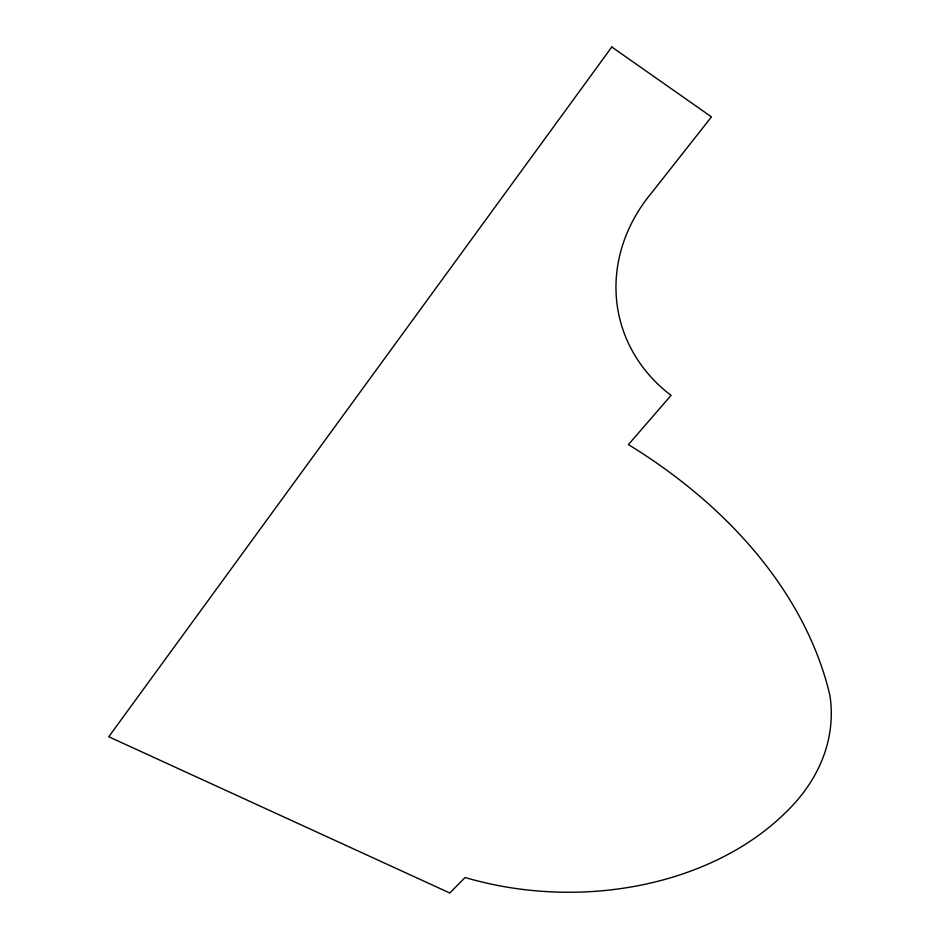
<?xml version="1.0" encoding="UTF-8"?>
<svg xmlns="http://www.w3.org/2000/svg" width="940" height="940" viewBox="0 0 940 940"><rect width="100%" height="100%" fill="white"/><g stroke="black" fill="none" stroke-linecap="round" stroke-linejoin="round"><path stroke-width="1.41" d="M611.799 47L108.77 736.76L449.814 893L465.089 877.502A276.524 203.816 2 0 0 784.83 813.3A225.33 164.476 0.5 0 0 829.938 695.53A527.117 369.255 9 0 0 628.402 444.596L671.066 395.376A170.763 149.648 -14.1 0 1 651.408 193.1L711.474 116.889L611.799 47"/></g></svg>
